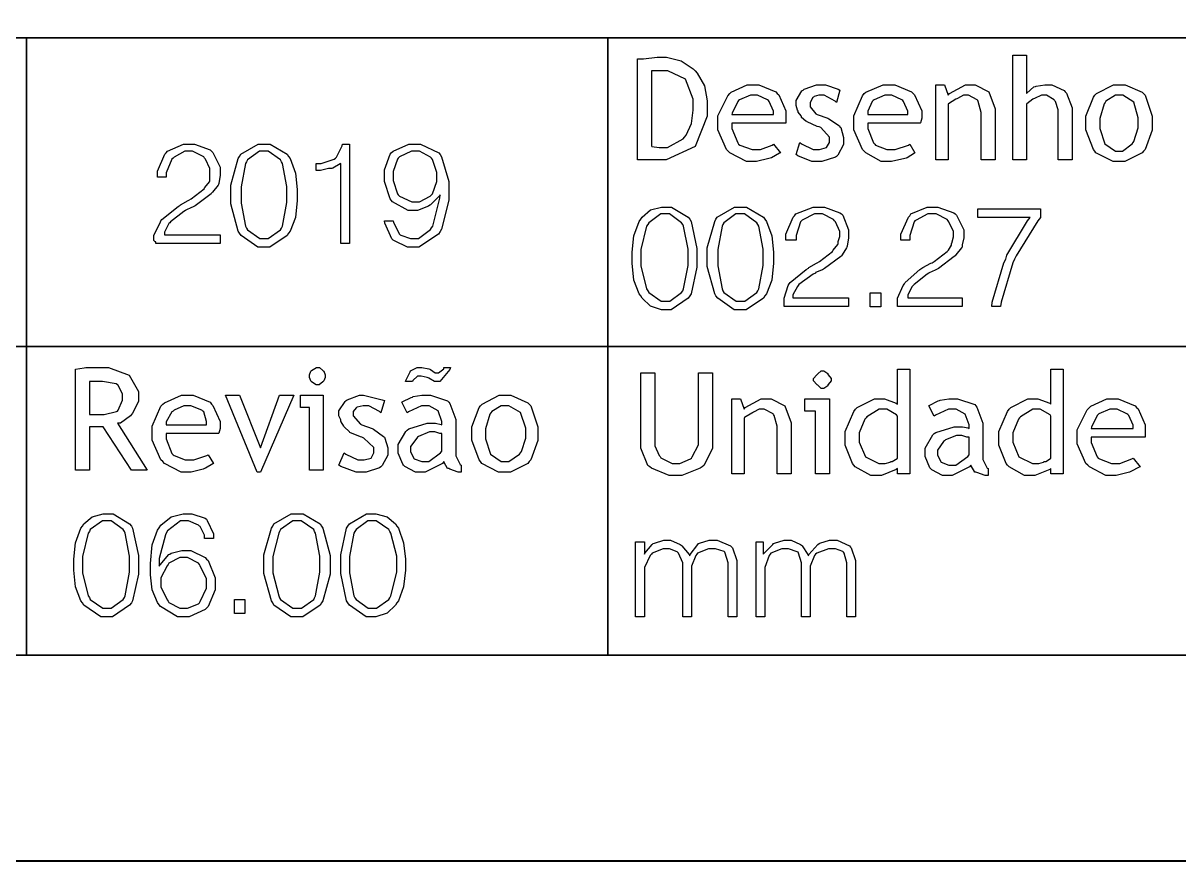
# Model space of a CAD drawing. Extents: x 0 to 210, y 0 to 297.
# Drawn here: x 154.21 to 182.29, y -0.41 to 19.98 of the extents above; entities that cross this region are included whole.
import ezdxf

# ---------------------------------------------------------------- set-up
doc = ezdxf.new("R2010")
doc.units = 0
doc.header["$MEASUREMENT"] = 0
for name, color, linetype in [('C00-00-00-BLACK', 7, 'Continuous'), ('C59-59-59', 251, 'Continuous'), ('CFF-7E-00', 30, 'Continuous')]:
    doc.layers.add(name, color=color, linetype=linetype)

msp = doc.modelspace()

# ---------------------------------------------------------------- linework, layer by layer
at = {"layer": 'C00-00-00-BLACK', "const_width": 0.0423}
msp.add_lwpolyline([(0.0427, -0.3886), (210.36, -0.3886), (210.36, 296.883), (0.0427, 296.883), (0.0427, -0.3886)], close=True, dxfattribs=at)
for points in [[(168.415, 19.6191), (168.415, 4.6137)], [(51.4036, 12.1185), (168.415, 12.1185)]]:
    msp.add_lwpolyline(points, dxfattribs=at)
at = {"layer": 'C00-00-00-BLACK'}
for points in [[(169.604, 16.6522), (169.135, 16.6522), (169.135, 19.1106), (169.284, 19.1106), (169.619, 19.1534), (169.73, 19.1534), (169.846, 19.1534), (170.196, 19.0638), (170.492, 18.8681), (170.535, 18.8143), (170.587, 18.762), (170.764, 18.4547), (170.834, 18.0881), (170.834, 17.9655), (170.834, 17.7188), (170.535, 16.9761), (169.836, 16.6522), (169.604, 16.6522)], [(179.359, 16.6522), (179.359, 17.796), (179.359, 17.8704), (179.294, 18.0716), (179.273, 18.0923), (179.262, 18.1143), (179.077, 18.2218), (179.017, 18.2218), (178.954, 18.2218), (178.784, 18.1488), (178.763, 18.1378), (178.741, 18.1267), (178.603, 18.0192), (178.594, 18.0082), (178.594, 16.6522), (178.255, 16.6522), (178.255, 19.1961), (178.594, 19.1961), (178.594, 18.2645), (178.603, 18.2755), (178.773, 18.4244), (178.806, 18.434), (178.827, 18.4451), (179.033, 18.4754), (179.102, 18.4754), (179.208, 18.4754), (179.506, 18.3389), (179.528, 18.3059), (179.56, 18.2742), (179.698, 17.9159), (179.698, 17.796), (179.698, 16.6522), (179.359, 16.6522)], [(169.477, 18.8143), (169.477, 16.9912), (169.486, 16.9816), (169.668, 16.9499), (169.73, 16.9499), (169.867, 16.9499), (170.248, 17.1621), (170.28, 17.2034), (170.321, 17.2572), (170.45, 17.5369), (170.492, 17.8594), (170.492, 17.9655), (170.492, 18.1281), (170.301, 18.6132), (169.872, 18.8143), (169.73, 18.8143), (169.667, 18.8143), (169.523, 18.8143), (169.477, 18.8143)], [(172.741, 17.5424), (171.427, 17.5424), (171.427, 17.4157), (171.574, 17.0656), (171.596, 17.0339), (171.628, 17.0133), (171.921, 16.9072), (172.019, 16.9072), (172.125, 16.9072), (172.413, 17.0133), (172.445, 17.0339), (172.615, 16.8217), (172.592, 16.8121), (172.391, 16.706), (172.359, 16.6949), (172.328, 16.6853), (172.031, 16.6109), (171.934, 16.6109), (171.785, 16.6109), (171.383, 16.8231), (171.341, 16.8644), (171.298, 16.9072), (171.088, 17.3839), (171.088, 17.5424), (171.088, 17.723), (171.33, 18.2108), (171.384, 18.2645), (171.415, 18.2962), (171.804, 18.4754), (171.934, 18.4754), (172.083, 18.4754), (172.497, 18.3072), (172.529, 18.2645), (172.57, 18.2328), (172.741, 17.8415), (172.741, 17.7105), (172.741, 17.6692), (172.741, 17.5741), (172.741, 17.5424)], [(172.995, 16.7804), (173.08, 17.0767), (173.121, 17.045), (173.41, 16.9072), (173.506, 16.9072), (173.562, 16.9072), (173.732, 16.9499), (173.802, 17.0767), (173.802, 17.118), (173.802, 17.2034), (173.59, 17.4363), (173.549, 17.457), (173.505, 17.468), (173.259, 17.5741), (173.25, 17.5838), (173.228, 17.5948), (173.121, 17.6816), (173.121, 17.7105), (173.111, 17.7216), (173.038, 17.8098), (173.038, 17.8387), (173.027, 17.8608), (172.995, 17.9724), (172.995, 18.0082), (172.995, 18.0937), (173.133, 18.3279), (173.164, 18.3486), (173.185, 18.3706), (173.488, 18.4754), (173.59, 18.4754), (173.706, 18.4754), (174.013, 18.3706), (174.056, 18.3486), (173.972, 18.0496), (173.94, 18.0826), (173.677, 18.2218), (173.59, 18.2218), (173.546, 18.2218), (173.427, 18.1901), (173.418, 18.1791), (173.396, 18.1694), (173.334, 18.0496), (173.334, 18.0082), (173.334, 17.9448), (173.473, 17.7753), (173.506, 17.7533), (173.76, 17.6692), (173.791, 17.6485), (174.045, 17.479), (174.056, 17.457), (174.076, 17.4363), (174.141, 17.1979), (174.141, 17.118), (174.141, 17.0229), (174.003, 16.7694), (173.972, 16.7376), (173.95, 16.717), (173.616, 16.6109), (173.506, 16.6109), (173.378, 16.6109), (173.036, 16.7487), (172.995, 16.7804)], [(176.006, 17.5424), (174.734, 17.5424), (174.734, 17.4157), (174.87, 17.0656), (174.903, 17.0339), (174.924, 17.0133), (175.195, 16.9072), (175.286, 16.9072), (175.402, 16.9072), (175.72, 17.0133), (175.752, 17.0339), (175.879, 16.8217), (175.868, 16.8121), (175.688, 16.706), (175.667, 16.6949), (175.635, 16.6853), (175.31, 16.6109), (175.202, 16.6109), (175.063, 16.6109), (174.69, 16.8231), (174.648, 16.8644), (174.606, 16.9072), (174.395, 17.3839), (174.395, 17.5424), (174.395, 17.723), (174.606, 18.2108), (174.648, 18.2645), (174.69, 18.2962), (175.104, 18.4754), (175.244, 18.4754), (175.391, 18.4754), (175.794, 18.3072), (175.836, 18.2645), (175.868, 18.2328), (176.048, 17.8415), (176.048, 17.7105), (176.048, 17.6692), (176.015, 17.5534), (176.006, 17.5424)], [(177.49, 16.6522), (177.49, 17.7105), (177.49, 17.807), (177.415, 18.0716), (177.406, 18.0923), (177.395, 18.1143), (177.18, 18.2218), (177.11, 18.2218), (177.056, 18.2218), (176.918, 18.1488), (176.897, 18.1378), (176.875, 18.1267), (176.696, 18.0192), (176.687, 18.0082), (176.687, 16.6522), (176.39, 16.6522), (176.39, 18.4754), (176.601, 18.4754), (176.687, 18.2218), (176.718, 18.2645), (177.107, 18.4754), (177.236, 18.4754), (177.345, 18.4754), (177.676, 18.3072), (177.832, 17.8925), (177.832, 17.7533), (177.832, 16.6522), (177.49, 16.6522)], [(180.035, 17.5424), (180.035, 17.7133), (180.216, 18.1791), (180.248, 18.2218), (180.289, 18.2645), (180.703, 18.4754), (180.843, 18.4754), (180.99, 18.4754), (181.404, 18.2962), (181.435, 18.2645), (181.477, 18.2218), (181.647, 17.7133), (181.647, 17.5424), (181.647, 17.3729), (181.477, 16.9072), (181.435, 16.8644), (181.404, 16.8231), (180.982, 16.6109), (180.843, 16.6109), (180.694, 16.6109), (180.279, 16.8231), (180.248, 16.8644), (180.216, 16.9072), (180.035, 17.3839), (180.035, 17.5424)], [(171.976, 18.2218), (171.881, 18.2218), (171.617, 18.1143), (171.596, 18.0923), (171.574, 18.0716), (171.436, 17.785), (171.427, 17.7533), (172.445, 17.7533), (172.445, 17.8387), (172.339, 18.0716), (172.318, 18.0923), (172.296, 18.1143), (172.056, 18.2218), (171.976, 18.2218)], [(175.244, 18.2218), (175.147, 18.2218), (174.892, 18.1143), (174.861, 18.0923), (174.838, 18.0716), (174.734, 17.8332), (174.734, 17.7533), (175.709, 17.7533), (175.709, 17.8387), (175.603, 18.0716), (175.583, 18.0923), (175.561, 18.1143), (175.322, 18.2218), (175.244, 18.2218)], [(180.374, 17.5424), (180.374, 17.4184), (180.496, 17.045), (180.756, 16.8644), (180.843, 16.8644), (180.927, 16.8644), (181.16, 17.045), (181.182, 17.0767), (181.203, 17.0987), (181.308, 17.4322), (181.308, 17.5424), (181.308, 17.672), (181.203, 18.0578), (180.932, 18.2218), (180.843, 18.2218), (180.757, 18.2218), (180.522, 18.0826), (180.501, 18.0496), (180.479, 18.0178), (180.374, 17.6623), (180.374, 17.5424)], [(157.43, 14.6182), (157.43, 14.6182), (157.43, 14.6513), (157.43, 14.661), (157.419, 14.661), (157.387, 14.6926), (157.387, 14.7023), (157.387, 14.8194), (157.535, 15.1267), (157.557, 15.1681), (157.577, 15.2011), (157.971, 15.5181), (158.025, 15.5498), (158.035, 15.5608), (158.215, 15.6669), (158.237, 15.6766), (158.29, 15.7082), (158.607, 15.9522), (158.618, 15.9728), (158.627, 15.9839), (158.733, 16.123), (158.744, 16.1451), (158.744, 16.1988), (158.744, 16.3173), (158.744, 16.3559), (158.744, 16.4414), (158.639, 16.6743), (158.618, 16.6949), (158.596, 16.7266), (158.327, 16.8644), (158.237, 16.8644), (158.141, 16.8644), (157.876, 16.717), (157.856, 16.6949), (157.824, 16.6743), (157.686, 16.3408), (157.686, 16.2292), (157.473, 16.2292), (157.473, 16.378), (157.653, 16.79), (157.686, 16.8217), (157.718, 16.8644), (158.107, 17.0339), (158.237, 17.0339), (158.374, 17.0339), (158.756, 16.8961), (158.787, 16.8644), (158.819, 16.8327), (158.998, 16.4758), (158.998, 16.3559), (158.998, 16.2815), (158.966, 16.0789), (158.957, 16.0569), (158.946, 16.0362), (158.808, 15.8681), (158.787, 15.8461), (158.776, 15.8254), (158.385, 15.5388), (158.321, 15.5071), (158.3, 15.4974), (158.162, 15.434), (158.152, 15.423), (158.109, 15.4023), (157.792, 15.1488), (157.772, 15.1267), (157.75, 15.1061), (157.642, 14.8994), (157.642, 14.8305), (158.998, 14.8305), (158.998, 14.6182), (157.43, 14.6182)], [(159.256, 15.8034), (159.256, 16.0362), (159.435, 16.6825), (159.466, 16.7349), (159.498, 16.7886), (159.919, 17.0312), (160.059, 17.0312), (160.208, 17.0312), (160.623, 16.7886), (160.654, 16.7349), (160.696, 16.6825), (160.824, 16.3339), (160.867, 15.937), (160.867, 15.8034), (160.867, 15.6669), (160.824, 15.2563), (160.696, 14.9228), (160.654, 14.869), (160.623, 14.8167), (160.2, 14.5314), (160.059, 14.5314), (159.91, 14.5314), (159.508, 14.8167), (159.466, 14.869), (159.435, 14.9228), (159.256, 15.5842), (159.256, 15.8034)], [(159.509, 15.8034), (159.509, 15.6022), (159.614, 15.0399), (159.636, 14.9972), (159.657, 14.9558), (159.959, 14.7423), (160.059, 14.7423), (160.165, 14.7423), (160.464, 14.9558), (160.486, 14.9972), (160.507, 15.0399), (160.613, 15.6132), (160.613, 15.8034), (160.613, 16.0045), (160.507, 16.5668), (160.486, 16.6081), (160.464, 16.6508), (160.16, 16.8617), (160.059, 16.8617), (159.953, 16.8617), (159.657, 16.6508), (159.636, 16.6081), (159.614, 16.5668), (159.509, 15.9949), (159.509, 15.8034)], [(161.925, 14.6182), (161.925, 16.5681), (161.914, 16.5585), (161.733, 16.4524), (161.713, 16.4414), (161.627, 16.4414), (161.437, 16.3987), (161.375, 16.3987), (161.332, 16.3987), (161.332, 16.5681), (161.332, 16.5681), (161.448, 16.5681), (161.767, 16.6743), (161.798, 16.6949), (161.819, 16.717), (161.957, 16.9926), (161.968, 17.0339), (162.14, 17.0339), (162.14, 14.6182), (161.925, 14.6182)], [(163.198, 15.1681), (163.208, 15.1364), (163.344, 14.8525), (163.366, 14.8305), (163.387, 14.8208), (163.625, 14.745), (163.705, 14.745), (163.812, 14.745), (164.109, 14.9572), (164.131, 14.9986), (164.163, 15.0413), (164.332, 15.7193), (164.343, 15.8034), (164.321, 15.7716), (164.11, 15.5608), (164.09, 15.5498), (164.057, 15.5291), (163.792, 15.423), (163.705, 15.423), (163.568, 15.423), (163.187, 15.6352), (163.155, 15.6766), (163.124, 15.7082), (162.986, 16.1313), (162.986, 16.2719), (162.986, 16.4097), (163.124, 16.79), (163.155, 16.8217), (163.197, 16.8644), (163.577, 17.0339), (163.705, 17.0339), (163.864, 17.0339), (164.312, 16.8231), (164.343, 16.7804), (164.375, 16.728), (164.554, 16.13), (164.554, 15.9301), (164.554, 15.6766), (164.375, 14.9683), (164.343, 14.9145), (164.301, 14.8511), (163.821, 14.5342), (163.663, 14.5342), (163.546, 14.5342), (163.23, 14.6816), (163.198, 14.7023), (163.165, 14.7354), (162.996, 15.1157), (162.986, 15.1681), (163.198, 15.1681)], [(163.198, 16.2719), (163.198, 16.1548), (163.303, 15.8254), (163.325, 15.8034), (163.357, 15.7716), (163.65, 15.6338), (163.748, 15.6338), (163.843, 15.6338), (164.1, 15.7716), (164.131, 15.8034), (164.152, 15.8254), (164.258, 16.1286), (164.258, 16.2292), (164.258, 16.3463), (164.152, 16.6632), (164.131, 16.6949), (164.109, 16.717), (163.838, 16.8644), (163.748, 16.8644), (163.642, 16.8644), (163.357, 16.7266), (163.325, 16.6949), (163.303, 16.6743), (163.198, 16.3725), (163.198, 16.2719)], [(169.008, 14.2792), (169.008, 14.4129), (169.051, 14.8098), (169.179, 15.1584), (169.222, 15.2108), (169.253, 15.2645), (169.455, 15.4395), (169.723, 15.5071), (169.814, 15.5071), (169.962, 15.5071), (170.366, 15.2645), (170.408, 15.2108), (170.44, 15.1584), (170.576, 14.4997), (170.576, 14.2792), (170.576, 14.0463), (170.44, 13.3987), (170.408, 13.3449), (170.366, 13.2926), (169.952, 13.0073), (169.814, 13.0073), (169.723, 13.0073), (169.455, 13.0983), (169.253, 13.2926), (169.222, 13.3449), (169.179, 13.3987), (169.051, 13.7322), (169.008, 14.1428), (169.008, 14.2792)], [(170.834, 14.2792), (170.834, 14.5121), (171.013, 15.1584), (171.045, 15.2108), (171.076, 15.2645), (171.497, 15.5071), (171.637, 15.5071), (171.786, 15.5071), (172.201, 15.2645), (172.233, 15.2108), (172.274, 15.1584), (172.402, 14.8098), (172.445, 14.4129), (172.445, 14.2792), (172.445, 14.1428), (172.402, 13.7322), (172.274, 13.3987), (172.233, 13.3449), (172.201, 13.2926), (171.778, 13.0073), (171.637, 13.0073), (171.488, 13.0073), (171.086, 13.2926), (171.045, 13.3449), (171.013, 13.3987), (170.834, 14.0601), (170.834, 14.2792)], [(172.698, 13.0914), (172.698, 13.0914), (172.698, 13.1244), (172.698, 13.1341), (172.698, 13.1341), (172.698, 13.1671), (172.698, 13.1768), (172.698, 13.2939), (172.803, 13.6012), (172.825, 13.6426), (172.846, 13.6743), (173.237, 13.9912), (173.291, 14.0229), (173.301, 14.0353), (173.484, 14.1428), (173.506, 14.1525), (173.559, 14.1841), (173.875, 14.428), (173.886, 14.4487), (173.896, 14.4598), (174.002, 14.5976), (174.013, 14.6182), (174.013, 14.672), (174.056, 14.7919), (174.056, 14.8305), (174.056, 14.9159), (173.95, 15.1474), (173.929, 15.1681), (173.898, 15.2011), (173.635, 15.3376), (173.549, 15.3376), (173.441, 15.3376), (173.142, 15.1901), (173.121, 15.1681), (173.1, 15.1474), (172.995, 14.8139), (172.995, 14.7023), (172.741, 14.7023), (172.741, 14.8511), (172.92, 15.2645), (172.954, 15.2962), (172.985, 15.339), (173.407, 15.5071), (173.549, 15.5071), (173.685, 15.5071), (174.056, 15.3693), (174.099, 15.3376), (174.13, 15.3059), (174.268, 14.9503), (174.268, 14.8305), (174.268, 14.7574), (174.235, 14.5562), (174.225, 14.5342), (174.214, 14.5135), (174.108, 14.344), (174.099, 14.322), (174.076, 14.3013), (173.685, 14.0133), (173.633, 13.9802), (173.611, 13.9706), (173.46, 13.9154), (173.46, 13.8961), (173.407, 13.8755), (173.058, 13.6219), (173.038, 13.5999), (173.027, 13.5792), (172.911, 13.3725), (172.911, 13.3036), (174.268, 13.3036), (174.268, 13.0914), (172.698, 13.0914)], [(175.456, 13.0914), (175.456, 13.0914), (175.456, 13.1244), (175.456, 13.1341), (175.456, 13.1341), (175.456, 13.1671), (175.456, 13.1768), (175.456, 13.2939), (175.594, 13.6012), (175.625, 13.6426), (175.646, 13.6743), (175.995, 13.9912), (176.048, 14.0229), (176.069, 14.0353), (176.27, 14.1428), (176.302, 14.1525), (176.345, 14.1841), (176.664, 14.428), (176.687, 14.4487), (176.696, 14.4598), (176.771, 14.5796), (176.771, 14.6182), (176.78, 14.6293), (176.813, 14.7808), (176.813, 14.8305), (176.813, 14.9159), (176.707, 15.1474), (176.687, 15.1681), (176.664, 15.2011), (176.392, 15.3376), (176.302, 15.3376), (176.196, 15.3376), (175.911, 15.1901), (175.879, 15.1681), (175.857, 15.1474), (175.752, 14.8139), (175.752, 14.7023), (175.54, 14.7023), (175.54, 14.8511), (175.72, 15.2645), (175.752, 15.2962), (175.784, 15.339), (176.173, 15.5071), (176.302, 15.5071), (176.44, 15.5071), (176.823, 15.3693), (176.856, 15.3376), (176.888, 15.3059), (177.067, 14.9503), (177.067, 14.8305), (177.067, 14.7574), (177.024, 14.5907), (177.024, 14.5342), (177.013, 14.5135), (176.877, 14.344), (176.856, 14.322), (176.834, 14.3013), (176.454, 14.0133), (176.39, 13.9802), (176.368, 13.9706), (176.228, 13.9072), (176.218, 13.8961), (176.175, 13.8755), (175.857, 13.6219), (175.836, 13.5999), (175.814, 13.5792), (175.709, 13.3725), (175.709, 13.3036), (177.024, 13.3036), (177.024, 13.0914), (175.456, 13.0914)], [(177.745, 13.0914), (177.754, 13.1975), (178.043, 14.1525), (178.085, 14.2379), (178.117, 14.333), (178.615, 15.1694), (178.678, 15.2535), (177.406, 15.2535), (177.406, 15.4643), (178.933, 15.4643), (178.933, 15.2535), (178.868, 15.1694), (178.339, 14.3233), (178.297, 14.2379), (178.255, 14.1525), (177.979, 13.1975), (177.958, 13.0914), (177.745, 13.0914)], [(169.222, 14.2792), (169.222, 14.0781), (169.359, 13.5158), (169.391, 13.4731), (169.412, 13.4317), (169.714, 13.2182), (169.814, 13.2182), (169.92, 13.2182), (170.206, 13.4317), (170.239, 13.4731), (170.259, 13.5158), (170.366, 14.0891), (170.366, 14.2792), (170.366, 14.4804), (170.259, 15.0427), (170.239, 15.084), (170.206, 15.1267), (169.912, 15.3376), (169.814, 15.3376), (169.708, 15.3376), (169.412, 15.1267), (169.391, 15.084), (169.359, 15.0427), (169.222, 14.4708), (169.222, 14.2792)], [(171.088, 14.2792), (171.088, 14.0781), (171.192, 13.5158), (171.214, 13.4731), (171.235, 13.4317), (171.537, 13.2182), (171.637, 13.2182), (171.744, 13.2182), (172.041, 13.4317), (172.063, 13.4731), (172.084, 13.5158), (172.192, 14.0891), (172.192, 14.2792), (172.192, 14.4804), (172.084, 15.0427), (172.063, 15.084), (172.041, 15.1267), (171.738, 15.3376), (171.637, 15.3376), (171.531, 15.3376), (171.235, 15.1267), (171.214, 15.084), (171.192, 15.0427), (171.088, 14.4708), (171.088, 14.2792)], [(174.794, 13.4193), (175.048, 13.4193), (175.048, 13.0803), (174.794, 13.0803), (174.794, 13.4193)], [(156.837, 9.1075), (156.156, 10.1685), (156.071, 10.1685), (155.881, 10.1685), (155.819, 10.1685), (155.819, 9.1075), (155.48, 9.1075), (155.48, 11.5645), (155.48, 11.5645), (155.691, 11.5976), (155.733, 11.6072), (155.829, 11.6072), (156.043, 11.6072), (156.115, 11.6072), (156.282, 11.6072), (156.784, 11.4226), (157.007, 11.0216), (157.007, 10.8879), (157.007, 10.7831), (156.869, 10.4965), (156.837, 10.4648), (156.815, 10.4331), (156.577, 10.2526), (156.498, 10.2526), (157.218, 9.1075), (156.837, 9.1075)], [(161.375, 11.6072), (161.407, 11.6072), (161.491, 11.5342), (161.502, 11.5232), (161.512, 11.5135), (161.545, 11.4253), (161.545, 11.395), (161.545, 11.3633), (161.512, 11.2793), (161.502, 11.2682), (161.491, 11.2586), (161.404, 11.1841), (161.375, 11.1841), (161.332, 11.1841), (161.215, 11.2586), (161.206, 11.2682), (161.195, 11.2793), (161.163, 11.3661), (161.163, 11.395), (161.163, 11.4281), (161.195, 11.5135), (161.206, 11.5232), (161.215, 11.5342), (161.335, 11.6072), (161.375, 11.6072)], [(164.597, 11.6072), (164.575, 11.5548), (164.337, 11.2682), (164.258, 11.2682), (164.204, 11.2682), (164.068, 11.344), (164.047, 11.3537), (164.025, 11.3647), (163.882, 11.395), (163.835, 11.395), (163.792, 11.395), (163.675, 11.2903), (163.666, 11.2682), (163.496, 11.2682), (163.505, 11.2903), (163.613, 11.5025), (163.624, 11.5232), (163.634, 11.5342), (163.784, 11.6072), (163.835, 11.6072), (163.898, 11.6072), (164.068, 11.5755), (164.09, 11.5645), (164.11, 11.5548), (164.221, 11.4804), (164.258, 11.4804), (164.299, 11.4804), (164.428, 11.5755), (164.428, 11.6072), (164.597, 11.6072)], [(173.633, 11.5232), (173.664, 11.5232), (173.76, 11.4598), (173.76, 11.4377), (173.769, 11.4281), (173.845, 11.3412), (173.845, 11.3109), (173.845, 11.2793), (173.769, 11.1952), (173.76, 11.1841), (173.76, 11.1635), (173.664, 11.0987), (173.633, 11.0987), (173.601, 11.0987), (173.516, 11.1745), (173.506, 11.1841), (173.494, 11.1952), (173.418, 11.282), (173.418, 11.3109), (173.418, 11.3426), (173.494, 11.4281), (173.506, 11.4377), (173.516, 11.4487), (173.603, 11.5232), (173.633, 11.5232)], [(175.456, 9.022), (175.456, 9.1488), (175.424, 9.1281), (175.066, 8.9793), (174.947, 8.9793), (174.808, 8.9793), (174.427, 9.1929), (174.395, 9.2342), (174.363, 9.277), (174.183, 9.7221), (174.183, 9.8695), (174.183, 10.05), (174.395, 10.5392), (174.438, 10.5916), (174.479, 10.6343), (174.894, 10.8452), (175.033, 10.8452), (175.138, 10.8452), (175.424, 10.7404), (175.456, 10.7184), (175.456, 11.5645), (175.752, 11.5645), (175.752, 9.022), (175.456, 9.022)], [(179.186, 9.022), (179.186, 9.1488), (179.155, 9.1281), (178.796, 8.9793), (178.678, 8.9793), (178.54, 8.9793), (178.169, 9.1929), (178.128, 9.2342), (178.096, 9.277), (177.916, 9.7221), (177.916, 9.8695), (177.916, 10.05), (178.128, 10.5392), (178.171, 10.5916), (178.212, 10.6343), (178.625, 10.8452), (178.763, 10.8452), (178.868, 10.8452), (179.155, 10.7404), (179.186, 10.7184), (179.186, 11.5645), (179.485, 11.5645), (179.485, 9.022), (179.186, 9.022)], [(155.819, 11.2682), (155.819, 10.4648), (155.882, 10.4648), (156.024, 10.4648), (156.072, 10.4648), (156.179, 10.4648), (156.476, 10.5392), (156.498, 10.5489), (156.519, 10.5709), (156.625, 10.8093), (156.625, 10.8879), (156.625, 10.9623), (156.519, 11.1745), (156.498, 11.1841), (156.466, 11.2062), (156.139, 11.2682), (156.03, 11.2682), (155.976, 11.2682), (155.858, 11.2682), (155.819, 11.2682)], [(169.222, 11.4804), (169.561, 11.4804), (169.561, 9.7841), (169.561, 9.7), (169.665, 9.4671), (169.688, 9.4451), (169.708, 9.4134), (169.978, 9.277), (170.069, 9.277), (170.164, 9.277), (170.428, 9.3831), (170.45, 9.4038), (170.47, 9.4354), (170.622, 9.7289), (170.622, 9.8268), (170.622, 11.4804), (170.961, 11.4804), (170.961, 9.7841), (170.961, 9.6366), (170.747, 9.2232), (170.706, 9.1915), (170.663, 9.1598), (170.217, 8.9793), (170.069, 8.9793), (169.909, 8.9793), (169.475, 9.1598), (169.434, 9.1915), (169.391, 9.2232), (169.222, 9.6449), (169.222, 9.7841), (169.222, 11.4804)], [(158.957, 9.9991), (157.686, 9.9991), (157.686, 9.8723), (157.824, 9.5195), (157.856, 9.4878), (157.876, 9.4671), (158.146, 9.361), (158.237, 9.361), (158.353, 9.361), (158.67, 9.4671), (158.702, 9.4878), (158.83, 9.277), (158.819, 9.2673), (158.639, 9.1598), (158.618, 9.1488), (158.586, 9.1392), (158.292, 9.0647), (158.195, 9.0647), (158.046, 9.0647), (157.642, 9.277), (157.599, 9.3183), (157.557, 9.361), (157.345, 9.8406), (157.345, 9.9991), (157.345, 10.1796), (157.557, 10.666), (157.599, 10.7184), (157.642, 10.7501), (158.055, 10.9306), (158.195, 10.9306), (158.342, 10.9306), (158.756, 10.7611), (158.787, 10.7184), (158.819, 10.6867), (158.998, 10.2981), (158.998, 10.1685), (158.998, 10.1272), (158.966, 10.0101), (158.957, 9.9991)], [(158.195, 10.6757), (158.109, 10.6757), (157.876, 10.5709), (157.856, 10.5489), (157.824, 10.5282), (157.686, 10.2898), (157.686, 10.2099), (158.66, 10.2099), (158.66, 10.2953), (158.596, 10.5282), (158.575, 10.5489), (158.553, 10.5709), (158.284, 10.6757), (158.195, 10.6757)], [(159.975, 9.0647), (159.891, 9.0647), (159.129, 10.9306), (159.466, 10.9306), (159.975, 9.6573), (160.441, 10.9306), (160.783, 10.9306), (159.975, 9.0647)], [(161.163, 9.1075), (161.163, 10.6329), (160.951, 10.6329), (160.951, 10.9306), (161.502, 10.9306), (161.502, 9.1075), (161.163, 9.1075)], [(161.882, 9.2342), (162.012, 9.5305), (162.053, 9.4988), (162.34, 9.361), (162.436, 9.361), (162.493, 9.361), (162.662, 9.4038), (162.733, 9.5319), (162.733, 9.5732), (162.733, 9.6587), (162.489, 9.8902), (162.436, 9.9109), (162.403, 9.9219), (162.15, 10.0307), (162.14, 10.0404), (162.129, 10.0514), (162.021, 10.1589), (162.012, 10.1685), (162.001, 10.1796), (161.935, 10.2857), (161.925, 10.2953), (161.925, 10.338), (161.882, 10.4331), (161.882, 10.4648), (161.882, 10.5503), (162.033, 10.7818), (162.054, 10.8024), (162.086, 10.8245), (162.38, 10.9306), (162.477, 10.9306), (162.477, 10.9306), (162.932, 10.8245), (162.986, 10.8024), (162.901, 10.5062), (162.869, 10.5379), (162.607, 10.6757), (162.52, 10.6757), (162.467, 10.6757), (162.329, 10.644), (162.308, 10.6329), (162.297, 10.6233), (162.224, 10.5365), (162.224, 10.5062), (162.224, 10.4331), (162.403, 10.2319), (162.436, 10.2099), (162.69, 10.1258), (162.722, 10.1051), (162.964, 9.9329), (162.986, 9.9109), (162.996, 9.8902), (163.07, 9.6532), (163.07, 9.5732), (163.07, 9.4781), (162.932, 9.2232), (162.901, 9.1915), (162.869, 9.1708), (162.544, 9.0647), (162.436, 9.0647), (162.297, 9.0647), (161.925, 9.2025), (161.882, 9.2342)], [(164.428, 9.3183), (164.396, 9.277), (163.974, 9.0647), (163.835, 9.0647), (163.74, 9.0647), (163.486, 9.2025), (163.455, 9.2342), (163.432, 9.2563), (163.325, 9.525), (163.325, 9.6146), (163.325, 9.7317), (163.507, 10.0514), (163.539, 10.0831), (163.58, 10.1148), (164.025, 10.2526), (164.174, 10.2526), (164.226, 10.2526), (164.364, 10.2209), (164.386, 10.2099), (164.386, 10.2967), (164.29, 10.5544), (164.075, 10.6757), (164.005, 10.6757), (163.887, 10.6757), (163.57, 10.5282), (163.539, 10.5062), (163.412, 10.7611), (163.421, 10.7721), (163.634, 10.8782), (163.666, 10.8879), (163.686, 10.8989), (163.893, 10.9306), (163.962, 10.9306), (164.109, 10.9306), (164.523, 10.7928), (164.554, 10.7611), (164.575, 10.7294), (164.724, 10.3408), (164.724, 10.2099), (164.724, 9.5305), (164.724, 9.4575), (164.831, 9.2453), (164.853, 9.2342), (164.853, 9.0647), (164.778, 9.0647), (164.575, 9.1392), (164.554, 9.1488), (164.523, 9.1488), (164.437, 9.2976), (164.428, 9.3183)], [(165.108, 9.9991), (165.108, 10.1685), (165.287, 10.6343), (165.319, 10.6757), (165.36, 10.7184), (165.774, 10.9306), (165.912, 10.9306), (166.061, 10.9306), (166.475, 10.7501), (166.507, 10.7184), (166.548, 10.677), (166.719, 10.1685), (166.719, 9.9991), (166.719, 9.8295), (166.548, 9.361), (166.507, 9.3183), (166.475, 9.277), (166.052, 9.0647), (165.912, 9.0647), (165.763, 9.0647), (165.351, 9.277), (165.319, 9.3183), (165.287, 9.361), (165.108, 9.8406), (165.108, 9.9991)], [(165.447, 9.9991), (165.447, 9.875), (165.567, 9.5002), (165.825, 9.3183), (165.912, 9.3183), (166.007, 9.3183), (166.274, 9.4988), (166.296, 9.5305), (166.317, 9.5622), (166.423, 9.8902), (166.423, 9.9991), (166.423, 10.1286), (166.293, 10.5131), (166.007, 10.6757), (165.912, 10.6757), (165.826, 10.6757), (165.595, 10.5379), (165.574, 10.5062), (165.552, 10.4745), (165.447, 10.1189), (165.447, 9.9991)], [(172.529, 9.022), (172.529, 10.0803), (172.529, 10.1768), (172.455, 10.4414), (172.445, 10.4621), (172.434, 10.4841), (172.219, 10.5916), (172.149, 10.5916), (172.095, 10.5916), (171.957, 10.5172), (171.936, 10.5062), (171.914, 10.4951), (171.735, 10.3876), (171.726, 10.3766), (171.726, 9.022), (171.429, 9.022), (171.429, 10.8452), (171.64, 10.8452), (171.726, 10.5916), (171.757, 10.6343), (172.146, 10.8452), (172.275, 10.8452), (172.384, 10.8452), (172.715, 10.6757), (172.871, 10.2622), (172.871, 10.1231), (172.871, 9.022), (172.529, 9.022)], [(173.46, 9.022), (173.46, 10.5489), (173.207, 10.5489), (173.207, 10.8452), (173.802, 10.8452), (173.802, 9.022), (173.46, 9.022)], [(177.236, 9.2342), (177.205, 9.1929), (176.783, 8.9793), (176.644, 8.9793), (176.547, 8.9793), (176.293, 9.1171), (176.261, 9.1488), (176.239, 9.1708), (176.132, 9.4409), (176.132, 9.5305), (176.132, 9.6477), (176.313, 9.9673), (176.345, 9.9991), (176.387, 10.0307), (176.834, 10.1685), (176.983, 10.1685), (177.035, 10.1685), (177.172, 10.1369), (177.194, 10.1258), (177.194, 10.2126), (177.099, 10.4703), (176.883, 10.5916), (176.813, 10.5916), (176.696, 10.5916), (176.377, 10.4442), (176.345, 10.4221), (176.218, 10.6757), (176.228, 10.6867), (176.441, 10.7928), (176.474, 10.8024), (176.495, 10.8135), (176.702, 10.8452), (176.771, 10.8452), (176.918, 10.8452), (177.332, 10.7074), (177.363, 10.6757), (177.384, 10.644), (177.533, 10.2554), (177.533, 10.1258), (177.533, 9.4451), (177.533, 9.372), (177.637, 9.1598), (177.66, 9.1488), (177.66, 8.9793), (177.585, 8.9793), (177.384, 9.0551), (177.363, 9.0647), (177.332, 9.0647), (177.246, 9.2136), (177.236, 9.2342)], [(181.478, 9.9109), (180.163, 9.9109), (180.163, 9.7841), (180.309, 9.4354), (180.332, 9.4038), (180.363, 9.3831), (180.657, 9.277), (180.756, 9.277), (180.862, 9.277), (181.15, 9.3831), (181.182, 9.4038), (181.351, 9.1915), (181.329, 9.1819), (181.128, 9.0758), (181.096, 9.0647), (181.065, 9.0551), (180.768, 8.9793), (180.671, 8.9793), (180.522, 8.9793), (180.119, 9.1929), (180.078, 9.2342), (180.035, 9.277), (179.824, 9.7524), (179.824, 9.9109), (179.824, 10.0914), (180.067, 10.5806), (180.121, 10.6329), (180.152, 10.666), (180.541, 10.8452), (180.671, 10.8452), (180.819, 10.8452), (181.234, 10.6757), (181.266, 10.6329), (181.307, 10.6013), (181.478, 10.2113), (181.478, 10.0803), (181.478, 10.039), (181.478, 9.9439), (181.478, 9.9109)], [(175.456, 10.4221), (175.434, 10.4538), (175.195, 10.5916), (175.117, 10.5916), (175.01, 10.5916), (174.712, 10.4111), (174.691, 10.3794), (174.66, 10.3477), (174.522, 10.0211), (174.522, 9.9109), (174.522, 9.7923), (174.675, 9.4354), (175.005, 9.277), (175.117, 9.277), (175.158, 9.277), (175.276, 9.3086), (175.286, 9.3183), (175.328, 9.3183), (175.445, 9.3941), (175.456, 9.4038), (175.456, 10.4221)], [(179.186, 10.4221), (179.164, 10.4538), (178.926, 10.5916), (178.847, 10.5916), (178.741, 10.5916), (178.445, 10.4111), (178.424, 10.3794), (178.393, 10.3477), (178.255, 10.0211), (178.255, 9.9109), (178.255, 9.7923), (178.408, 9.4354), (178.737, 9.277), (178.847, 9.277), (178.889, 9.277), (179.006, 9.3086), (179.017, 9.3183), (179.058, 9.3183), (179.175, 9.3941), (179.186, 9.4038), (179.186, 10.4221)], [(180.713, 10.5916), (180.617, 10.5916), (180.352, 10.4841), (180.332, 10.4621), (180.309, 10.4414), (180.173, 10.1548), (180.163, 10.1231), (181.182, 10.1231), (181.182, 10.2085), (181.076, 10.4414), (181.055, 10.4621), (181.033, 10.4841), (180.793, 10.5916), (180.713, 10.5916)], [(164.386, 9.9991), (164.332, 9.9991), (164.212, 10.0404), (164.174, 10.0404), (164.079, 10.0404), (163.814, 9.9329), (163.794, 9.9109), (163.771, 9.8902), (163.624, 9.6835), (163.624, 9.6146), (163.624, 9.5581), (163.714, 9.3886), (163.9, 9.3183), (163.962, 9.3183), (164.068, 9.3183), (164.353, 9.5319), (164.386, 9.5732), (164.386, 9.9991)], [(177.194, 9.9109), (177.14, 9.9109), (177.021, 9.9535), (176.983, 9.9535), (176.886, 9.9535), (176.622, 9.8489), (176.601, 9.8268), (176.57, 9.8061), (176.432, 9.5994), (176.432, 9.5305), (176.432, 9.474), (176.521, 9.3031), (176.707, 9.2342), (176.771, 9.2342), (176.875, 9.2342), (177.162, 9.4464), (177.194, 9.4878), (177.194, 9.9109)], [(155.437, 6.8185), (155.437, 6.9508), (155.479, 7.3477), (155.607, 7.6977), (155.649, 7.7501), (155.681, 7.8038), (155.882, 7.9802), (156.154, 8.0491), (156.245, 8.0491), (156.392, 8.0491), (156.795, 7.8038), (156.837, 7.7501), (156.869, 7.6977), (157.007, 7.039), (157.007, 6.8185), (157.007, 6.5857), (156.869, 5.938), (156.837, 5.8842), (156.795, 5.8319), (156.381, 5.5452), (156.245, 5.5452), (156.096, 5.5452), (155.681, 5.8319), (155.649, 5.8842), (155.607, 5.938), (155.479, 6.2742), (155.437, 6.6835), (155.437, 6.8185)], [(155.649, 6.8185), (155.649, 6.6173), (155.786, 6.0565), (155.819, 6.0138), (155.84, 5.971), (156.143, 5.7574), (156.245, 5.7574), (156.349, 5.7574), (156.636, 5.971), (156.668, 6.0138), (156.688, 6.0565), (156.795, 6.6284), (156.795, 6.8185), (156.795, 7.0197), (156.688, 7.582), (156.668, 7.6233), (156.636, 7.666), (156.343, 7.8769), (156.245, 7.8769), (156.137, 7.8769), (155.84, 7.666), (155.819, 7.6233), (155.786, 7.582), (155.649, 7.0101), (155.649, 6.8185)], [(157.514, 6.7758), (157.535, 6.8075), (157.75, 7.0624), (157.772, 7.0721), (157.803, 7.0941), (158.064, 7.1575), (158.152, 7.1575), (158.279, 7.1575), (158.629, 6.988), (158.66, 6.9453), (158.702, 6.9136), (158.871, 6.4933), (158.871, 6.3528), (158.871, 6.2039), (158.702, 5.8002), (158.66, 5.7574), (158.629, 5.7258), (158.239, 5.5452), (158.109, 5.5452), (157.96, 5.5452), (157.546, 5.8002), (157.514, 5.8415), (157.471, 5.8952), (157.345, 6.2053), (157.303, 6.5705), (157.303, 6.6918), (157.303, 6.8433), (157.345, 7.2953), (157.471, 7.655), (157.514, 7.7074), (157.557, 7.7721), (157.807, 7.9747), (158.097, 8.0491), (158.195, 8.0491), (158.31, 8.0491), (158.629, 7.9416), (158.66, 7.9196), (158.681, 7.8879), (158.83, 7.5627), (158.83, 7.4538), (158.618, 7.4538), (158.618, 7.5282), (158.512, 7.7404), (158.491, 7.7501), (158.469, 7.7721), (158.23, 7.8769), (158.152, 7.8769), (158.035, 7.8769), (157.718, 7.6343), (157.686, 7.5806), (157.664, 7.5393), (157.514, 6.9674), (157.514, 6.7758)], [(160.059, 6.8185), (160.059, 7.0514), (160.24, 7.6977), (160.272, 7.7501), (160.303, 7.8038), (160.723, 8.0491), (160.864, 8.0491), (161.013, 8.0491), (161.428, 7.8038), (161.459, 7.7501), (161.491, 7.6977), (161.671, 7.039), (161.671, 6.8185), (161.671, 6.5857), (161.491, 5.938), (161.459, 5.8842), (161.428, 5.8319), (161.005, 5.5452), (160.864, 5.5452), (160.715, 5.5452), (160.303, 5.8319), (160.272, 5.8842), (160.24, 5.938), (160.059, 6.5994), (160.059, 6.8185)], [(160.272, 6.8185), (160.272, 6.6173), (160.419, 6.0551), (160.441, 6.011), (160.462, 5.9697), (160.763, 5.7574), (160.864, 5.7574), (160.97, 5.7574), (161.268, 5.9697), (161.29, 6.011), (161.31, 6.0551), (161.417, 6.6284), (161.417, 6.8185), (161.417, 7.0197), (161.31, 7.582), (161.29, 7.6233), (161.268, 7.666), (160.964, 7.8769), (160.864, 7.8769), (160.758, 7.8769), (160.462, 7.666), (160.441, 7.6233), (160.419, 7.582), (160.272, 7.0101), (160.272, 6.8185)], [(161.928, 6.8185), (161.928, 7.0514), (162.065, 7.6977), (162.097, 7.7501), (162.138, 7.8038), (162.552, 8.0491), (162.69, 8.0491), (162.779, 8.0491), (163.051, 7.9789), (163.254, 7.8038), (163.285, 7.7501), (163.327, 7.6977), (163.453, 7.3477), (163.496, 6.9508), (163.496, 6.8185), (163.496, 6.6835), (163.453, 6.2742), (163.327, 5.938), (163.285, 5.8842), (163.254, 5.8319), (163.051, 5.6362), (162.779, 5.5452), (162.69, 5.5452), (162.541, 5.5452), (162.138, 5.8319), (162.097, 5.8842), (162.065, 5.938), (161.928, 6.5994), (161.928, 6.8185)], [(162.14, 6.8185), (162.14, 6.6173), (162.245, 6.0551), (162.267, 6.011), (162.299, 5.9697), (162.592, 5.7574), (162.69, 5.7574), (162.796, 5.7574), (163.094, 5.9697), (163.116, 6.011), (163.147, 6.0551), (163.285, 6.6284), (163.285, 6.8185), (163.285, 7.0197), (163.147, 7.582), (163.116, 7.6233), (163.094, 7.666), (162.79, 7.8769), (162.69, 7.8769), (162.584, 7.8769), (162.299, 7.666), (162.267, 7.6233), (162.245, 7.582), (162.14, 7.0101), (162.14, 6.8185)], [(169.092, 5.5452), (169.092, 7.3684), (169.307, 7.3684), (169.307, 7.0721), (169.317, 7.0941), (169.496, 7.305), (169.518, 7.3256), (169.55, 7.3367), (169.78, 7.4111), (169.857, 7.4111), (169.941, 7.4111), (170.174, 7.3064), (170.196, 7.2843), (170.217, 7.2747), (170.397, 7.0624), (170.408, 7.0294), (170.418, 7.0624), (170.6, 7.305), (170.622, 7.3256), (170.642, 7.3367), (170.881, 7.4111), (170.961, 7.4111), (171.076, 7.4111), (171.395, 7.2733), (171.427, 7.2416), (171.447, 7.2209), (171.553, 6.9191), (171.553, 6.8185), (171.553, 5.5452), (171.341, 5.5452), (171.341, 6.7758), (171.341, 6.8613), (171.267, 7.0941), (171.257, 7.1148), (171.246, 7.1369), (171.031, 7.1989), (170.961, 7.1989), (170.864, 7.1989), (170.598, 7.0941), (170.576, 7.0721), (170.554, 7.0404), (170.45, 6.78), (170.45, 6.6918), (170.45, 5.5452), (170.239, 5.5452), (170.239, 6.7758), (170.239, 6.8613), (170.131, 7.0941), (170.111, 7.1148), (170.1, 7.1258), (169.918, 7.1989), (169.857, 7.1989), (169.762, 7.1989), (169.497, 7.0941), (169.477, 7.0721), (169.445, 7.0404), (169.307, 6.7469), (169.307, 6.649), (169.307, 5.5452), (169.092, 5.5452)], [(172.019, 5.5452), (172.019, 7.3684), (172.192, 7.3684), (172.192, 7.0721), (172.212, 7.0941), (172.423, 7.305), (172.445, 7.3256), (172.466, 7.3367), (172.704, 7.4111), (172.784, 7.4111), (172.868, 7.4111), (173.1, 7.3064), (173.121, 7.2843), (173.142, 7.2747), (173.28, 7.0624), (173.291, 7.0294), (173.301, 7.0624), (173.516, 7.305), (173.549, 7.3256), (173.569, 7.3367), (173.807, 7.4111), (173.886, 7.4111), (173.992, 7.4111), (174.289, 7.2733), (174.311, 7.2416), (174.331, 7.2209), (174.438, 6.9191), (174.438, 6.8185), (174.438, 5.5452), (174.225, 5.5452), (174.225, 6.7758), (174.225, 6.8613), (174.162, 7.0941), (174.141, 7.1148), (174.13, 7.1369), (173.947, 7.1989), (173.886, 7.1989), (173.779, 7.1989), (173.492, 7.0941), (173.46, 7.0721), (173.439, 7.0404), (173.334, 6.78), (173.334, 6.6918), (173.334, 5.5452), (173.121, 5.5452), (173.121, 6.7758), (173.121, 6.8613), (173.047, 7.0941), (173.038, 7.1148), (173.016, 7.1258), (172.809, 7.1989), (172.741, 7.1989), (172.645, 7.1989), (172.38, 7.0941), (172.359, 7.0721), (172.338, 7.0404), (172.233, 6.7469), (172.233, 6.649), (172.233, 5.5452), (172.019, 5.5452)], [(157.557, 6.3955), (157.557, 6.2783), (157.707, 5.96), (157.729, 5.9269), (157.75, 5.8952), (158.018, 5.7574), (158.109, 5.7574), (158.204, 5.7574), (158.469, 5.8636), (158.491, 5.8842), (158.512, 5.9173), (158.66, 6.2439), (158.66, 6.3528), (158.66, 6.4699), (158.512, 6.7868), (158.491, 6.8185), (158.469, 6.8502), (158.199, 6.988), (158.109, 6.988), (158.014, 6.988), (157.75, 6.8502), (157.729, 6.8185), (157.707, 6.7868), (157.557, 6.4933), (157.557, 6.3955)], [(159.343, 5.9697), (159.596, 5.9697), (159.596, 5.6307), (159.343, 5.6307), (159.343, 5.9697)]]:
    msp.add_lwpolyline(points, close=True, dxfattribs=at)
at = {"layer": 'C59-59-59', "const_width": 0.0423}
for points in [[(154.292, 12.1185), (154.292, 19.6191)], [(154.292, 4.6137), (154.292, 12.1185)], [(168.415, 12.1185), (205.314, 12.1185)]]:
    msp.add_lwpolyline(points, dxfattribs=at)
at = {"layer": 'CFF-7E-00', "const_width": 0.0423}
for points in [[(51.4036, 19.6191), (205.314, 19.6191)], [(5.0478, 4.6137), (205.357, 4.6137)]]:
    msp.add_lwpolyline(points, dxfattribs=at)

doc.saveas('drawing.dxf')
